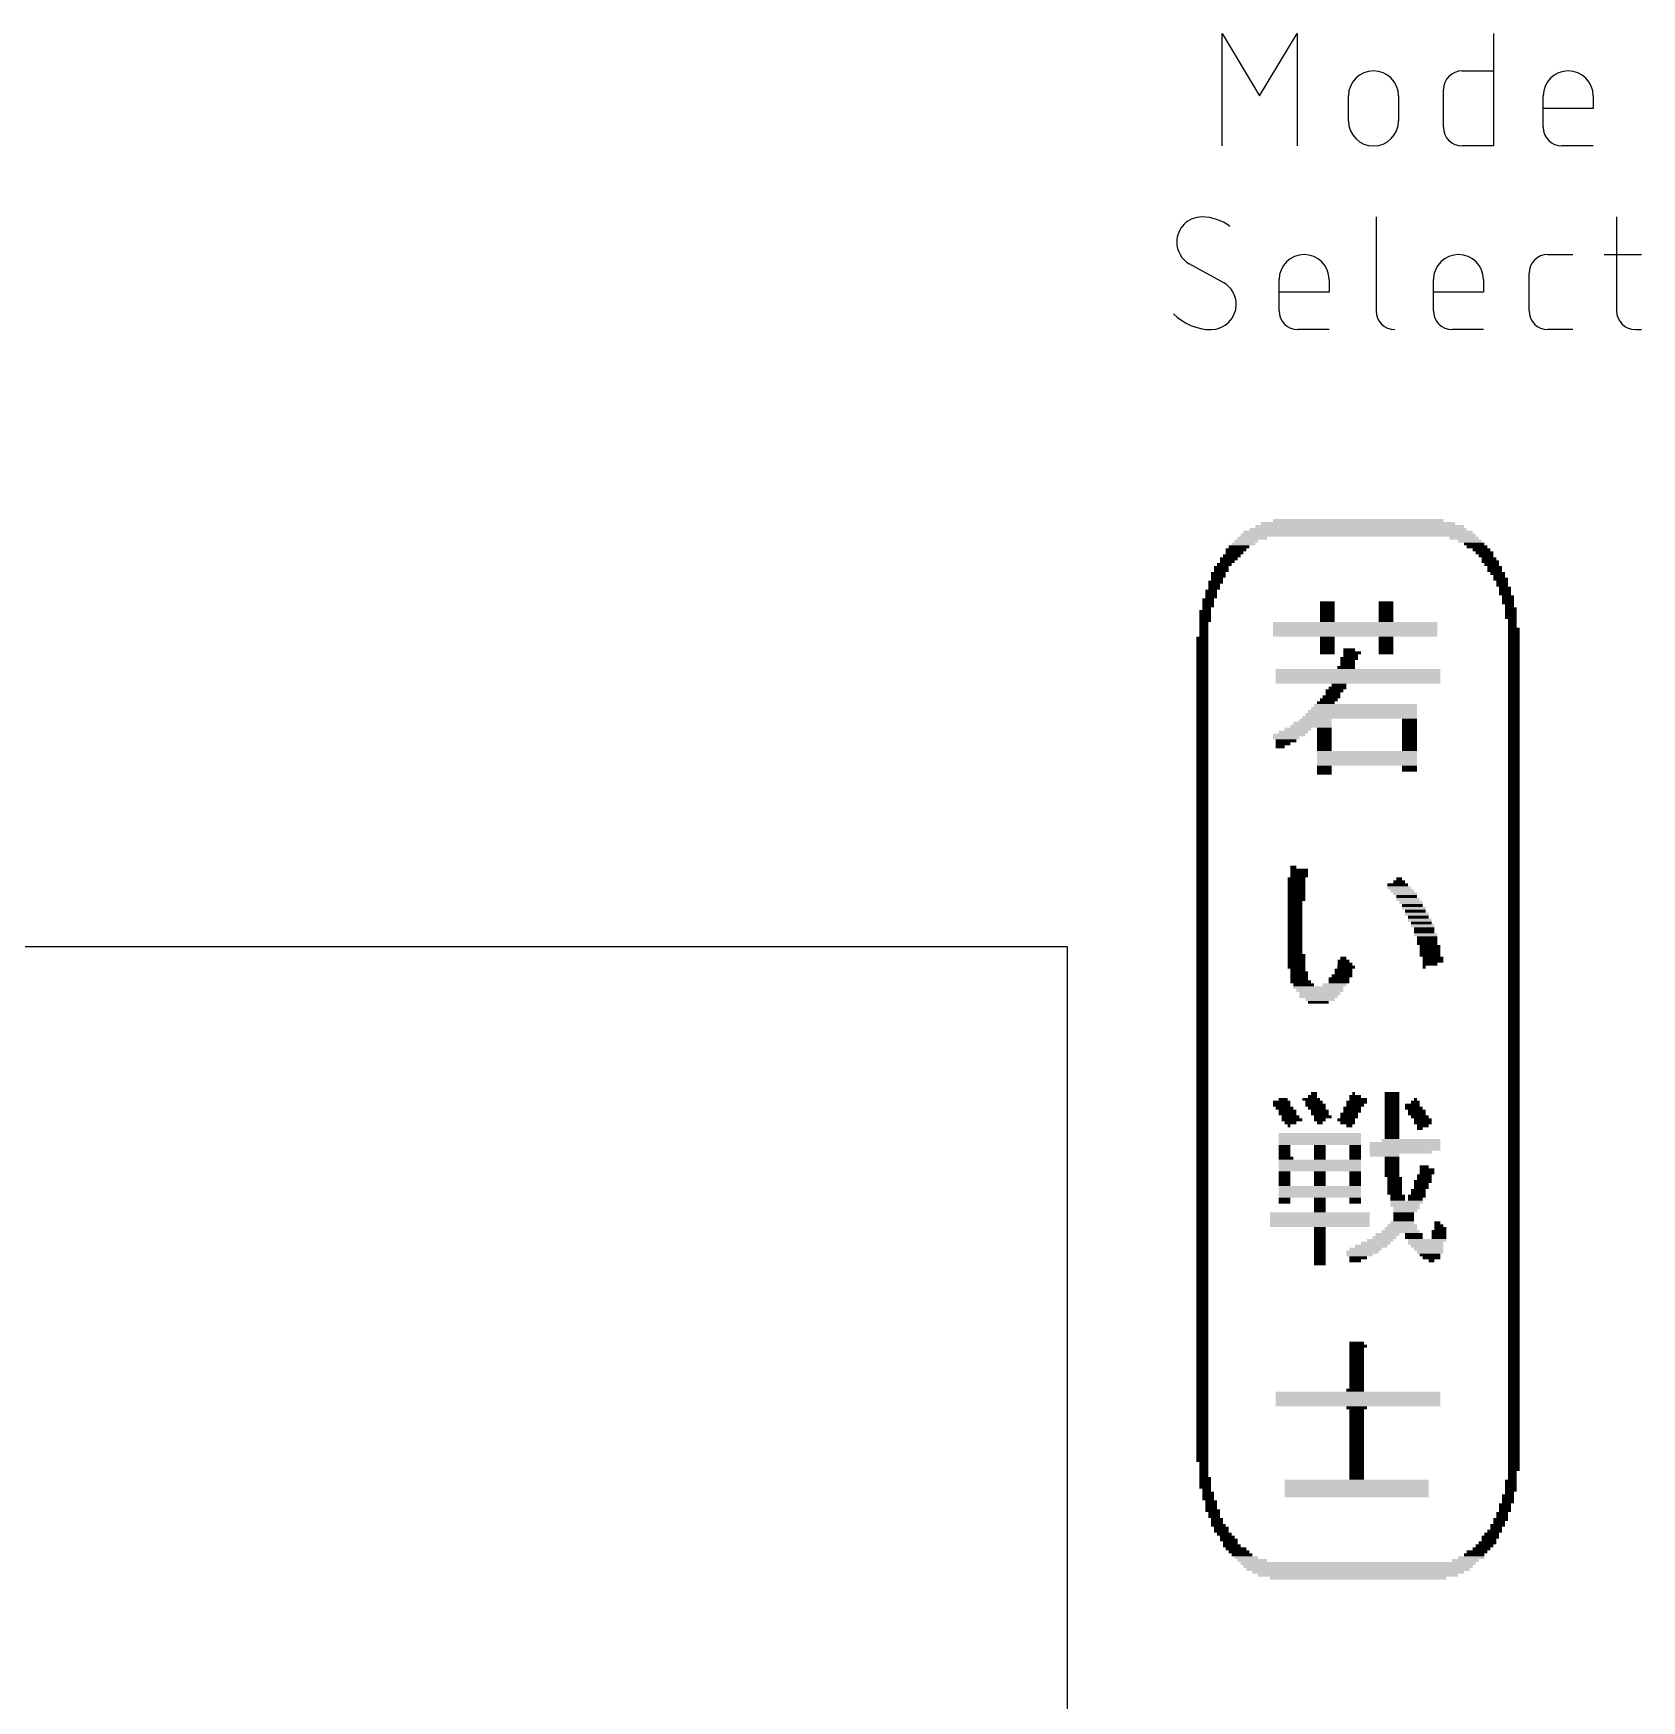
# Model space of a CAD drawing. Extents: x -7 to 99, y 0 to 88.
# Drawn here: x 56.87 to 73.55, y 26.47 to 43.76 of the extents above; entities that cross this region are included whole.
import ezdxf

# ---------------------------------------------------------------- set-up
doc = ezdxf.new("R2010")
doc.units = 0
doc.layers.add('21', color=253, linetype='CONTINUOUS')

# ---------------------------------------------------------------- blocks, each defined once
blk = doc.blocks.new('RECT')
blk.add_solid([(-0.5, -0.5), (0.5, -0.5), (-0.5, 0.5), (0.5, 0.5)])

msp = doc.modelspace()

# ---------------------------------------------------------------- linework, layer by layer
at = {"layer": '21'}
for p, q in [((69.1952, 42.5958), (69.1952, 43.7642)), ((69.1952, 43.7642), (69.5847, 43.1151)), ((69.5847, 43.1151), (69.9742, 43.7642)), ((69.9742, 43.7642), (69.9742, 42.5958)), ((72.0102, 43.7642), (72.0102, 42.5958)), ((71.6856, 43.3747), (72.0102, 43.3747)), ((70.5062, 42.8554), (70.5062, 43.1151)), ((71.0255, 43.1151), (71.0255, 42.8554)), ((71.4909, 42.7905), (71.4909, 43.18)), ((72.5255, 42.7905), (72.5255, 43.1151)), ((73.0448, 43.1151), (73.0448, 42.9853)), ((73.0448, 42.9853), (72.5255, 42.9853)), ((72.0102, 42.5958), (71.6856, 42.5958)), ((73.0448, 42.5958), (72.7202, 42.5958)), ((70.7924, 41.8592), (70.7924, 40.8855)), ((73.2871, 41.8592), (73.2871, 40.8855)), ((69.2126, 41.1776), (68.8556, 41.3724)), ((72.5737, 41.4697), (72.8334, 41.4697)), ((73.1573, 41.4697), (73.5467, 41.4697)), ((69.7869, 40.8855), (69.7869, 41.2101)), ((70.3062, 41.2101), (70.3062, 41.0803)), ((71.3871, 40.8855), (71.3871, 41.2101)), ((71.9064, 41.2101), (71.9064, 41.0803)), ((72.379, 40.8855), (72.379, 41.275)), ((70.3062, 41.0803), (69.7869, 41.0803)), ((71.9064, 41.0803), (71.3871, 41.0803)), ((70.3062, 40.6908), (69.9816, 40.6908)), ((71.9064, 40.6908), (71.5818, 40.6908)), ((72.8334, 40.6908), (72.5737, 40.6908)), ((73.4818, 40.6908), (73.5467, 40.6908)), ((49.79, 34.29), (67.59, 34.29)), ((67.59, 34.29), (67.59, 1.29))]:
    msp.add_line(p, q, dxfattribs=at)
for centre, radius, start, end in [((70.7658, 43.1151), 0.2596, 0, 180), ((71.6856, 43.18), 0.1947, 90, 180), ((72.7851, 43.1151), 0.2596, 0, 180), ((70.7658, 42.8554), 0.2596, 180, 0), ((71.6856, 42.7905), 0.1947, 180, 270), ((72.7202, 42.7905), 0.1947, 180, 270), ((68.9854, 41.5996), 0.2596, 89.9993, 180), ((68.9854, 41.3724), 0.4868, 53.1301, 89.9993), ((68.9894, 41.5996), 0.2637, 179.9998, 239.4902), ((70.0465, 41.2101), 0.2596, 0, 180), ((71.6467, 41.2101), 0.2596, 0, 180), ((72.5737, 41.275), 0.1947, 90, 180), ((69.0787, 40.9504), 0.2637, 0.0001, 59.4899), ((69.0827, 41.2393), 0.5485, 224.761, 269.9999), ((69.0827, 40.9504), 0.2596, 270, 0), ((69.9816, 40.8855), 0.1947, 180, 270), ((70.9872, 40.8855), 0.1947, 180, 270), ((71.5818, 40.8855), 0.1947, 180, 270), ((72.5737, 40.8855), 0.1947, 180, 270), ((73.4818, 40.8855), 0.1947, 180, 270)]:
    msp.add_arc(centre, radius, start, end, dxfattribs=at)

# ---------------------------------------------------------------- block references
at = {"layer": '21', "yscale": 0.0305}
for p, xscale in [((70.606, 38.5579), 2.4384), ((70.606, 38.5884), 2.3774), ((70.606, 38.6189), 2.2555), ((70.6212, 38.6493), 2.1641), ((70.606, 38.6798), 2.0117), ((70.606, 38.7103), 1.7678), ((69.341, 38.4055), 0.2134), ((69.3715, 38.436), 0.2134), ((69.4172, 38.4665), 0.2438), ((69.4477, 38.4969), 0.2438), ((69.5087, 38.5274), 0.3048), ((71.7032, 38.5274), 0.3048), ((71.7642, 38.4969), 0.2438), ((71.8099, 38.4665), 0.2134), ((71.8404, 38.436), 0.2134), ((71.8861, 38.4055), 0.1829), ((69.1886, 38.2226), 0.1524), ((69.2191, 38.2531), 0.1524), ((69.2648, 38.3141), 0.1829), ((69.2496, 38.2836), 0.1524), ((69.2953, 38.3445), 0.1829), ((69.3258, 38.375), 0.1829), ((71.9166, 38.375), 0.1829), ((71.9318, 38.3445), 0.1524), ((71.9623, 38.3141), 0.1524), ((71.9776, 38.2836), 0.1829), ((71.9928, 38.2531), 0.1524), ((72.0233, 38.2226), 0.1524), ((69.1124, 38.0397), 0.1219), ((69.1277, 38.0702), 0.1524), ((69.1429, 38.1007), 0.1219), ((69.1582, 38.1617), 0.1524), ((69.1582, 38.1312), 0.1524), ((69.1886, 38.1921), 0.1524), ((72.0233, 38.1921), 0.1524), ((72.0538, 38.1617), 0.1524), ((72.069, 38.1312), 0.1219), ((72.0842, 38.1007), 0.1524), ((72.0995, 38.0702), 0.1219), ((72.0995, 38.0397), 0.1219), ((69.0515, 37.8873), 0.1219), ((69.082, 37.9788), 0.1219), ((69.082, 37.9483), 0.1219), ((69.082, 37.9178), 0.1219), ((69.1124, 38.0093), 0.1219), ((72.13, 38.0093), 0.1219), ((72.13, 37.9788), 0.1219), ((72.13, 37.9483), 0.1219), ((72.1604, 37.9178), 0.1219), ((72.1604, 37.8873), 0.1219), ((69.021, 37.7654), 0.1219), ((69.021, 37.7349), 0.1219), ((69.021, 37.7045), 0.1219), ((69.0515, 37.8569), 0.1219), ((69.0515, 37.8264), 0.1219), ((69.0362, 37.7959), 0.0914), ((70.2859, 37.8569), 0.1524), ((70.2859, 37.8264), 0.1524), ((70.2859, 37.7959), 0.1524), ((70.2859, 37.7654), 0.1524), ((70.2859, 37.7349), 0.1524), ((70.2859, 37.7045), 0.1524), ((70.8955, 37.8569), 0.1524), ((70.8955, 37.8264), 0.1524), ((70.8955, 37.7959), 0.1524), ((70.8955, 37.7654), 0.1524), ((70.8955, 37.7349), 0.1524), ((70.8955, 37.7045), 0.1524), ((72.1604, 37.8569), 0.1219), ((72.1909, 37.7959), 0.1219), ((72.1909, 37.7654), 0.1219), ((72.1909, 37.7349), 0.1219), ((72.1909, 37.7045), 0.1219), ((72.1757, 37.8264), 0.0914), ((69.021, 37.674), 0.1219), ((69.0058, 37.6435), 0.0914), ((69.0058, 37.613), 0.0914), ((69.0058, 37.5825), 0.0914), ((69.0058, 37.5521), 0.0914), ((69.0058, 37.5216), 0.0914), ((70.5755, 37.6435), 1.7069), ((70.5755, 37.613), 1.7069), ((70.5755, 37.5825), 1.7069), ((70.5755, 37.5521), 1.7069), ((70.5755, 37.5216), 1.7069), ((70.2859, 37.674), 0.1524), ((70.8955, 37.674), 0.1524), ((72.2214, 37.5825), 0.1219), ((72.2214, 37.5521), 0.1219), ((72.2214, 37.5216), 0.1219), ((72.2062, 37.674), 0.0914), ((72.2062, 37.6435), 0.0914), ((72.2062, 37.613), 0.0914), ((68.9905, 37.4911), 0.1219), ((68.9905, 37.4606), 0.1219), ((68.9905, 37.4301), 0.1219), ((68.9905, 37.3997), 0.1219), ((68.9905, 37.3692), 0.1219), ((70.2859, 37.4911), 0.1524), ((70.2859, 37.4606), 0.1524), ((70.2859, 37.4301), 0.1524), ((70.2859, 37.3997), 0.1524), ((70.2859, 37.3692), 0.1524), ((70.5145, 37.3692), 0.1219), ((70.8955, 37.4911), 0.1524), ((70.8955, 37.4606), 0.1524), ((70.8955, 37.4301), 0.1524), ((70.8955, 37.3997), 0.1524), ((70.8955, 37.3692), 0.1524), ((72.2214, 37.4911), 0.1219), ((72.2214, 37.4606), 0.1219), ((72.2214, 37.4301), 0.1219), ((72.2214, 37.3997), 0.1219), ((72.2214, 37.3692), 0.1219), ((68.9905, 37.3387), 0.1219), ((68.9905, 37.3082), 0.1219), ((68.9905, 37.2777), 0.1219), ((68.9905, 37.2473), 0.1219), ((68.9905, 37.2168), 0.1219), ((68.9905, 37.1863), 0.1219), ((70.2859, 37.3387), 0.1524), ((70.484, 37.1863), 0.1829), ((70.5145, 37.2777), 0.1829), ((70.4993, 37.2473), 0.1524), ((70.4993, 37.2168), 0.1524), ((70.545, 37.3387), 0.1829), ((70.5298, 37.3082), 0.1524), ((70.8955, 37.3387), 0.1524), ((72.2214, 37.3387), 0.1219), ((72.2214, 37.3082), 0.1219), ((72.2214, 37.2777), 0.1219), ((72.2214, 37.2473), 0.1219), ((72.2214, 37.2168), 0.1219), ((72.2214, 37.1863), 0.1219), ((68.9905, 37.1558), 0.1219), ((68.9905, 37.1253), 0.1219), ((68.9905, 37.0949), 0.1219), ((68.9905, 37.0644), 0.1219), ((68.9905, 37.0339), 0.1219), ((68.9905, 37.0034), 0.1219), ((70.606, 37.1558), 1.7069), ((70.606, 37.1253), 1.7069), ((70.606, 37.0949), 1.7069), ((70.606, 37.0644), 1.7069), ((70.606, 37.0339), 1.7069), ((70.4078, 37.0034), 0.1524), ((72.2214, 37.1558), 0.1219), ((72.2214, 37.1253), 0.1219), ((72.2214, 37.0949), 0.1219), ((72.2214, 37.0644), 0.1219), ((72.2214, 37.0339), 0.1219), ((72.2214, 37.0034), 0.1219), ((68.9905, 36.9729), 0.1219), ((68.9905, 36.9425), 0.1219), ((68.9905, 36.912), 0.1219), ((68.9905, 36.8815), 0.1219), ((68.9905, 36.851), 0.1219), ((70.3012, 36.851), 0.1829), ((70.3316, 36.8815), 0.1829), ((70.3621, 36.9425), 0.1829), ((70.3469, 36.912), 0.1524), ((70.3926, 36.9729), 0.1829), ((72.2214, 36.9729), 0.1219), ((72.2214, 36.9425), 0.1219), ((72.2214, 36.912), 0.1219), ((72.2214, 36.8815), 0.1219), ((72.2214, 36.851), 0.1219), ((68.9905, 36.8205), 0.1219), ((68.9905, 36.7901), 0.1219), ((68.9905, 36.7596), 0.1219), ((68.9905, 36.7291), 0.1219), ((68.9905, 36.6986), 0.1219), ((68.9905, 36.6681), 0.1219), ((70.6212, 36.6681), 1.1887), ((70.6364, 36.6986), 1.1582), ((70.6517, 36.7291), 1.1278), ((70.6669, 36.7596), 1.0973), ((70.6822, 36.7901), 1.0668), ((70.2707, 36.8205), 0.1829), ((72.2214, 36.8205), 0.1219), ((72.2214, 36.7901), 0.1219), ((72.2214, 36.7596), 0.1219), ((72.2214, 36.7291), 0.1219), ((72.2214, 36.6986), 0.1219), ((72.2214, 36.6681), 0.1219), ((68.9905, 36.6377), 0.1219), ((68.9905, 36.6072), 0.1219), ((68.9905, 36.5767), 0.1219), ((68.9905, 36.5462), 0.1219), ((68.9905, 36.5157), 0.1219), ((68.9905, 36.4853), 0.1219), ((69.8897, 36.4853), 0.3353), ((69.9354, 36.5157), 0.3048), ((69.9811, 36.5462), 0.2743), ((70.1183, 36.5767), 0.4267), ((70.1335, 36.6072), 0.3962), ((70.164, 36.6377), 0.3353), ((70.2554, 36.5462), 0.1524), ((70.2554, 36.5157), 0.1524), ((70.2554, 36.4853), 0.1524), ((71.1394, 36.6377), 0.1524), ((71.1394, 36.6072), 0.1524), ((71.1394, 36.5767), 0.1524), ((71.1394, 36.5462), 0.1524), ((71.1394, 36.5157), 0.1524), ((71.1394, 36.4853), 0.1524), ((72.2214, 36.6377), 0.1219), ((72.2214, 36.6072), 0.1219), ((72.2214, 36.5767), 0.1219), ((72.2214, 36.5462), 0.1219), ((72.2214, 36.5157), 0.1219), ((72.2214, 36.4853), 0.1219), ((68.9905, 36.4548), 0.1219), ((68.9905, 36.4243), 0.1219), ((68.9905, 36.3938), 0.1219), ((68.9905, 36.3633), 0.1219), ((68.9905, 36.3329), 0.1219), ((69.8592, 36.4548), 0.2743), ((69.8592, 36.4243), 0.2134), ((69.8287, 36.3938), 0.1524), ((69.7982, 36.3633), 0.0914), ((70.2554, 36.4548), 0.1524), ((70.2554, 36.4243), 0.1524), ((70.2554, 36.3938), 0.1524), ((70.2554, 36.3633), 0.1524), ((70.2554, 36.3329), 0.1524), ((71.1394, 36.4548), 0.1524), ((71.1394, 36.4243), 0.1524), ((71.1394, 36.3938), 0.1524), ((71.1394, 36.3633), 0.1524), ((71.1394, 36.3329), 0.1524), ((72.2214, 36.4548), 0.1219), ((72.2214, 36.4243), 0.1219), ((72.2214, 36.3938), 0.1219), ((72.2214, 36.3633), 0.1219), ((72.2214, 36.3329), 0.1219), ((68.9905, 36.3024), 0.1219), ((68.9905, 36.2719), 0.1219), ((68.9905, 36.2414), 0.1219), ((68.9905, 36.2109), 0.1219), ((68.9905, 36.1805), 0.1219), ((68.9905, 36.15), 0.1219), ((70.6974, 36.3024), 1.0363), ((70.6974, 36.2719), 1.0363), ((70.6974, 36.2414), 1.0363), ((70.6974, 36.2109), 1.0363), ((70.6974, 36.1805), 1.0363), ((70.2554, 36.15), 0.1524), ((71.1394, 36.15), 0.1524), ((72.2214, 36.3024), 0.1219), ((72.2214, 36.2719), 0.1219), ((72.2214, 36.2414), 0.1219), ((72.2214, 36.2109), 0.1219), ((72.2214, 36.1805), 0.1219), ((72.2214, 36.15), 0.1219), ((68.9905, 36.1195), 0.1219), ((68.9905, 36.089), 0.1219), ((68.9905, 36.0585), 0.1219), ((68.9905, 36.0281), 0.1219), ((68.9905, 35.9976), 0.1219), ((68.9905, 35.9671), 0.1219), ((70.2554, 36.1195), 0.1524), ((70.2554, 36.089), 0.1524), ((71.1394, 36.1195), 0.1524), ((72.2214, 36.1195), 0.1219), ((72.2214, 36.089), 0.1219), ((72.2214, 36.0585), 0.1219), ((72.2214, 36.0281), 0.1219), ((72.2214, 35.9976), 0.1219), ((72.2214, 35.9671), 0.1219), ((68.9905, 35.9366), 0.1219), ((68.9905, 35.9061), 0.1219), ((68.9905, 35.8757), 0.1219), ((68.9905, 35.8452), 0.1219), ((68.9905, 35.8147), 0.1219), ((72.2214, 35.9366), 0.1219), ((72.2214, 35.9061), 0.1219), ((72.2214, 35.8757), 0.1219), ((72.2214, 35.8452), 0.1219), ((72.2214, 35.8147), 0.1219), ((68.9905, 35.7842), 0.1219), ((68.9905, 35.7537), 0.1219), ((68.9905, 35.7233), 0.1219), ((68.9905, 35.6928), 0.1219), ((68.9905, 35.6623), 0.1219), ((68.9905, 35.6318), 0.1219), ((72.2214, 35.7842), 0.1219), ((72.2214, 35.7537), 0.1219), ((72.2214, 35.7233), 0.1219), ((72.2214, 35.6928), 0.1219), ((72.2214, 35.6623), 0.1219), ((72.2214, 35.6318), 0.1219), ((68.9905, 35.6013), 0.1219), ((68.9905, 35.5709), 0.1219), ((68.9905, 35.5404), 0.1219), ((68.9905, 35.5099), 0.1219), ((68.9905, 35.4794), 0.1219), ((68.9905, 35.4489), 0.1219), ((72.2214, 35.6013), 0.1219), ((72.2214, 35.5709), 0.1219), ((72.2214, 35.5404), 0.1219), ((72.2214, 35.5099), 0.1219), ((72.2214, 35.4794), 0.1219), ((72.2214, 35.4489), 0.1219), ((68.9905, 35.4185), 0.1219), ((68.9905, 35.388), 0.1219), ((68.9905, 35.3575), 0.1219), ((68.9905, 35.327), 0.1219), ((68.9905, 35.2965), 0.1219), ((72.2214, 35.4185), 0.1219), ((72.2214, 35.388), 0.1219), ((72.2214, 35.3575), 0.1219), ((72.2214, 35.327), 0.1219), ((72.2214, 35.2965), 0.1219), ((68.9905, 35.2661), 0.1219), ((68.9905, 35.2356), 0.1219), ((68.9905, 35.2051), 0.1219), ((68.9905, 35.1746), 0.1219), ((68.9905, 35.1441), 0.1219), ((68.9905, 35.1137), 0.1219), ((69.9354, 35.1137), 0.061), ((72.2214, 35.2661), 0.1219), ((72.2214, 35.2356), 0.1219), ((72.2214, 35.2051), 0.1219), ((72.2214, 35.1746), 0.1219), ((72.2214, 35.1441), 0.1219), ((72.2214, 35.1137), 0.1219), ((68.9905, 35.0832), 0.1219), ((68.9905, 35.0527), 0.1219), ((68.9905, 35.0222), 0.1219), ((68.9905, 34.9917), 0.1219), ((68.9905, 34.9613), 0.1219), ((68.9905, 34.9308), 0.1219), ((69.9659, 34.9917), 0.1829), ((69.9659, 34.9613), 0.1829), ((69.9659, 34.9308), 0.1829), ((69.9964, 35.0832), 0.1829), ((69.9964, 35.0527), 0.1829), ((69.9964, 35.0222), 0.1829), ((71.0174, 34.9308), 0.2134), ((71.0327, 34.9613), 0.1219), ((71.0327, 34.9917), 0.061), ((72.2214, 35.0832), 0.1219), ((72.2214, 35.0527), 0.1219), ((72.2214, 35.0222), 0.1219), ((72.2214, 34.9917), 0.1219), ((72.2214, 34.9613), 0.1219), ((72.2214, 34.9308), 0.1219), ((68.9905, 34.9003), 0.1219), ((68.9905, 34.8698), 0.1219), ((68.9905, 34.8393), 0.1219), ((68.9905, 34.8089), 0.1219), ((68.9905, 34.7784), 0.1219), ((69.9659, 34.9003), 0.1829), ((69.9659, 34.8698), 0.1829), ((69.9659, 34.8393), 0.1829), ((69.9659, 34.8089), 0.1829), ((69.9659, 34.7784), 0.1829), ((71.0327, 34.9003), 0.2438), ((71.0632, 34.8698), 0.2438), ((71.0936, 34.8393), 0.2438), ((71.1089, 34.8089), 0.2134), ((71.1241, 34.7784), 0.2438), ((72.2214, 34.9003), 0.1219), ((72.2214, 34.8698), 0.1219), ((72.2214, 34.8393), 0.1219), ((72.2214, 34.8089), 0.1219), ((72.2214, 34.7784), 0.1219), ((68.9905, 34.7479), 0.1219), ((68.9905, 34.7174), 0.1219), ((68.9905, 34.6869), 0.1219), ((68.9905, 34.6565), 0.1219), ((68.9905, 34.626), 0.1219), ((68.9905, 34.5955), 0.1219), ((69.9506, 34.7479), 0.1524), ((69.9506, 34.7174), 0.1524), ((69.9506, 34.6869), 0.1524), ((69.9506, 34.6565), 0.1524), ((69.9506, 34.626), 0.1524), ((69.9506, 34.5955), 0.1524), ((71.1546, 34.7479), 0.2438), ((71.1698, 34.7174), 0.2134), ((71.1851, 34.6869), 0.2438), ((71.2003, 34.6565), 0.2134), ((71.2156, 34.626), 0.2438), ((71.2308, 34.5955), 0.2134), ((72.2214, 34.7479), 0.1219), ((72.2214, 34.7174), 0.1219), ((72.2214, 34.6869), 0.1219), ((72.2214, 34.6565), 0.1219), ((72.2214, 34.626), 0.1219), ((72.2214, 34.5955), 0.1219), ((68.9905, 34.565), 0.1219), ((68.9905, 34.5345), 0.1219), ((68.9905, 34.5041), 0.1219), ((68.9905, 34.4736), 0.1219), ((68.9905, 34.4431), 0.1219), ((68.9905, 34.4126), 0.1219), ((69.9506, 34.565), 0.1524), ((69.9506, 34.5345), 0.1524), ((69.9506, 34.5041), 0.1524), ((69.9506, 34.4736), 0.1524), ((69.9506, 34.4431), 0.1524), ((69.9506, 34.4126), 0.1524), ((71.246, 34.565), 0.2438), ((71.2613, 34.5345), 0.2134), ((71.2765, 34.5041), 0.2438), ((71.2918, 34.4736), 0.2134), ((71.2918, 34.4431), 0.2134), ((71.307, 34.4126), 0.2438), ((72.2214, 34.565), 0.1219), ((72.2214, 34.5345), 0.1219), ((72.2214, 34.5041), 0.1219), ((72.2214, 34.4736), 0.1219), ((72.2214, 34.4431), 0.1219), ((72.2214, 34.4126), 0.1219), ((68.9905, 34.3821), 0.1219), ((68.9905, 34.3517), 0.1219), ((68.9905, 34.3212), 0.1219), ((68.9905, 34.2907), 0.1219), ((68.9905, 34.2602), 0.1219), ((69.9506, 34.3821), 0.1524), ((69.9506, 34.3517), 0.1524), ((69.9506, 34.3212), 0.1524), ((69.9506, 34.2907), 0.1524), ((69.9506, 34.2602), 0.1524), ((71.3222, 34.3821), 0.2134), ((71.3222, 34.3517), 0.2134), ((71.3222, 34.3212), 0.2134), ((71.3527, 34.2907), 0.2134), ((71.3527, 34.2602), 0.2134), ((72.2214, 34.3821), 0.1219), ((72.2214, 34.3517), 0.1219), ((72.2214, 34.3212), 0.1219), ((72.2214, 34.2907), 0.1219), ((72.2214, 34.2602), 0.1219), ((68.9905, 34.2297), 0.1219), ((68.9905, 34.1993), 0.1219), ((68.9905, 34.1688), 0.1219), ((68.9905, 34.1383), 0.1219), ((68.9905, 34.1078), 0.1219), ((68.9905, 34.0773), 0.1219), ((69.9506, 34.2297), 0.1524), ((69.9659, 34.1993), 0.1829), ((69.9659, 34.1688), 0.1829), ((69.9659, 34.1383), 0.1829), ((69.9659, 34.1078), 0.1829), ((69.9659, 34.0773), 0.1829), ((70.484, 34.0773), 0.1829), ((70.4536, 34.1383), 0.1219), ((70.4688, 34.1078), 0.1524), ((70.4536, 34.1688), 0.061), ((71.3527, 34.2297), 0.2134), ((71.3527, 34.1993), 0.2134), ((71.3832, 34.1688), 0.2134), ((71.3832, 34.1383), 0.2134), ((71.3527, 34.1078), 0.1524), ((71.2918, 34.0773), 0.0305), ((72.2214, 34.2297), 0.1219), ((72.2214, 34.1993), 0.1219), ((72.2214, 34.1688), 0.1219), ((72.2214, 34.1383), 0.1219), ((72.2214, 34.1078), 0.1219), ((72.2214, 34.0773), 0.1219), ((68.9905, 34.0469), 0.1219), ((68.9905, 34.0164), 0.1219), ((68.9905, 33.9859), 0.1219), ((68.9905, 33.9554), 0.1219), ((68.9905, 33.9249), 0.1219), ((68.9905, 33.8945), 0.1219), ((69.9811, 34.0469), 0.1524), ((69.9964, 34.0164), 0.1829), ((69.9964, 33.9859), 0.1829), ((69.9964, 33.9554), 0.1829), ((70.0116, 33.9249), 0.2134), ((70.0421, 33.8945), 0.2134), ((70.3621, 33.8945), 0.2438), ((70.4078, 33.9554), 0.2134), ((70.4078, 33.9249), 0.2134), ((70.4383, 33.9859), 0.2134), ((70.4536, 34.0469), 0.1829), ((70.4536, 34.0164), 0.1829), ((72.2214, 34.0469), 0.1219), ((72.2214, 34.0164), 0.1219), ((72.2214, 33.9859), 0.1219), ((72.2214, 33.9554), 0.1219), ((72.2214, 33.9249), 0.1219), ((72.2214, 33.8945), 0.1219), ((68.9905, 33.864), 0.1219), ((68.9905, 33.8335), 0.1219), ((68.9905, 33.803), 0.1219), ((68.9905, 33.7725), 0.1219), ((68.9905, 33.7421), 0.1219), ((70.1945, 33.864), 0.5182), ((70.2097, 33.8335), 0.4877), ((70.2097, 33.803), 0.4267), ((70.1945, 33.7725), 0.3962), ((70.2097, 33.7421), 0.3048), ((72.2214, 33.864), 0.1219), ((72.2214, 33.8335), 0.1219), ((72.2214, 33.803), 0.1219), ((72.2214, 33.7725), 0.1219), ((72.2214, 33.7421), 0.1219), ((68.9905, 33.7116), 0.1219), ((68.9905, 33.6811), 0.1219), ((68.9905, 33.6506), 0.1219), ((68.9905, 33.6201), 0.1219), ((68.9905, 33.5897), 0.1219), ((68.9905, 33.5592), 0.1219), ((70.1945, 33.7116), 0.2134), ((72.2214, 33.7116), 0.1219), ((72.2214, 33.6811), 0.1219), ((72.2214, 33.6506), 0.1219), ((72.2214, 33.6201), 0.1219), ((72.2214, 33.5897), 0.1219), ((72.2214, 33.5592), 0.1219), ((68.9905, 33.5287), 0.1219), ((68.9905, 33.4982), 0.1219), ((68.9905, 33.4677), 0.1219), ((68.9905, 33.4373), 0.1219), ((68.9905, 33.4068), 0.1219), ((68.9905, 33.3763), 0.1219), ((72.2214, 33.5287), 0.1219), ((72.2214, 33.4982), 0.1219), ((72.2214, 33.4677), 0.1219), ((72.2214, 33.4373), 0.1219), ((72.2214, 33.4068), 0.1219), ((72.2214, 33.3763), 0.1219), ((68.9905, 33.3458), 0.1219), ((68.9905, 33.3153), 0.1219), ((68.9905, 33.2849), 0.1219), ((68.9905, 33.2544), 0.1219), ((68.9905, 33.2239), 0.1219), ((72.2214, 33.3458), 0.1219), ((72.2214, 33.3153), 0.1219), ((72.2214, 33.2849), 0.1219), ((72.2214, 33.2544), 0.1219), ((72.2214, 33.2239), 0.1219), ((68.9905, 33.1934), 0.1219), ((68.9905, 33.1629), 0.1219), ((68.9905, 33.1325), 0.1219), ((68.9905, 33.102), 0.1219), ((68.9905, 33.0715), 0.1219), ((68.9905, 33.041), 0.1219), ((72.2214, 33.1934), 0.1219), ((72.2214, 33.1629), 0.1219), ((72.2214, 33.1325), 0.1219), ((72.2214, 33.102), 0.1219), ((72.2214, 33.0715), 0.1219), ((72.2214, 33.041), 0.1219), ((68.9905, 33.0105), 0.1219), ((68.9905, 32.9801), 0.1219), ((68.9905, 32.9496), 0.1219), ((68.9905, 32.9191), 0.1219), ((68.9905, 32.8886), 0.1219), ((68.9905, 32.8581), 0.1219), ((72.2214, 33.0105), 0.1219), ((72.2214, 32.9801), 0.1219), ((72.2214, 32.9496), 0.1219), ((72.2214, 32.9191), 0.1219), ((72.2214, 32.8886), 0.1219), ((72.2214, 32.8581), 0.1219), ((68.9905, 32.8277), 0.1219), ((68.9905, 32.7972), 0.1219), ((68.9905, 32.7667), 0.1219), ((68.9905, 32.7362), 0.1219), ((68.9905, 32.7057), 0.1219), ((69.8287, 32.7057), 0.0914), ((70.1183, 32.7057), 0.1829), ((70.1335, 32.7362), 0.0914), ((70.1488, 32.7667), 0.061), ((70.5755, 32.7362), 0.1219), ((70.606, 32.7057), 0.1829), ((70.5602, 32.7667), 0.0305), ((70.9565, 32.7667), 0.1524), ((70.9565, 32.7362), 0.1524), ((70.9565, 32.7057), 0.1524), ((71.2003, 32.7057), 0.0305), ((72.2214, 32.8277), 0.1219), ((72.2214, 32.7972), 0.1219), ((72.2214, 32.7667), 0.1219), ((72.2214, 32.7362), 0.1219), ((72.2214, 32.7057), 0.1219), ((68.9905, 32.6753), 0.1219), ((68.9905, 32.6448), 0.1219), ((68.9905, 32.6143), 0.1219), ((68.9905, 32.5838), 0.1219), ((68.9905, 32.5533), 0.1219), ((68.9905, 32.5229), 0.1219), ((69.8135, 32.6753), 0.1829), ((69.8135, 32.6448), 0.1829), ((69.844, 32.6143), 0.1829), ((69.8744, 32.5838), 0.1829), ((69.8744, 32.5533), 0.1829), ((69.9049, 32.5229), 0.1829), ((70.1488, 32.6753), 0.1829), ((70.164, 32.6448), 0.2134), ((70.1792, 32.6143), 0.1829), ((70.2097, 32.5838), 0.1829), ((70.2097, 32.5533), 0.1829), ((70.2402, 32.5229), 0.1829), ((70.5145, 32.5533), 0.1829), ((70.5145, 32.5229), 0.1829), ((70.545, 32.6143), 0.1829), ((70.545, 32.5838), 0.1829), ((70.5907, 32.6753), 0.2134), ((70.5755, 32.6448), 0.1829), ((70.9565, 32.6753), 0.1524), ((70.9565, 32.6448), 0.1524), ((70.9565, 32.6143), 0.1524), ((70.9565, 32.5838), 0.1524), ((70.9565, 32.5533), 0.1524), ((70.9565, 32.5229), 0.1524), ((71.1698, 32.6448), 0.1524), ((71.1851, 32.6143), 0.1829), ((71.2156, 32.5838), 0.1829), ((71.2156, 32.5533), 0.1829), ((71.2003, 32.6753), 0.0914), ((71.246, 32.5229), 0.1829), ((72.2214, 32.6753), 0.1219), ((72.2214, 32.6448), 0.1219), ((72.2214, 32.6143), 0.1219), ((72.2214, 32.5838), 0.1219), ((72.2214, 32.5533), 0.1219), ((72.2214, 32.5229), 0.1219), ((68.9905, 32.4924), 0.1219), ((68.9905, 32.4619), 0.1219), ((68.9905, 32.4314), 0.1219), ((68.9905, 32.4009), 0.1219), ((68.9905, 32.3705), 0.1219), ((68.9905, 32.34), 0.1219), ((70.2097, 32.34), 0.8534), ((69.9202, 32.4924), 0.2134), ((69.9049, 32.4619), 0.1219), ((69.8897, 32.4314), 0.0305), ((70.2097, 32.4924), 0.1219), ((70.2097, 32.4619), 0.061), ((70.484, 32.4924), 0.1829), ((70.4993, 32.4619), 0.1524), ((70.5145, 32.4314), 0.061), ((70.9565, 32.4924), 0.1524), ((70.9565, 32.4619), 0.1524), ((70.9565, 32.4314), 0.1524), ((70.9565, 32.4009), 0.1524), ((70.9565, 32.3705), 0.1524), ((70.9565, 32.34), 0.1524), ((71.2765, 32.4924), 0.1829), ((71.2765, 32.4619), 0.1829), ((71.2765, 32.4314), 0.1219), ((71.246, 32.4009), 0.061), ((72.2214, 32.4924), 0.1219), ((72.2214, 32.4619), 0.1219), ((72.2214, 32.4314), 0.1219), ((72.2214, 32.4009), 0.1219), ((72.2214, 32.3705), 0.1219), ((72.2214, 32.34), 0.1219), ((68.9905, 32.3095), 0.1219), ((68.9905, 32.279), 0.1219), ((68.9905, 32.2485), 0.1219), ((68.9905, 32.2181), 0.1219), ((68.9905, 32.1876), 0.1219), ((68.9905, 32.1571), 0.1219), ((70.2097, 32.3095), 0.8534), ((70.2097, 32.279), 0.8534), ((70.2097, 32.2485), 0.8534), ((69.844, 32.2181), 0.1219), ((69.844, 32.1876), 0.1219), ((69.844, 32.1571), 0.1219), ((70.2097, 32.2181), 0.1219), ((70.2097, 32.1876), 0.1219), ((70.2097, 32.1571), 0.1219), ((70.5755, 32.2181), 0.1219), ((70.5755, 32.1876), 0.1219), ((70.5755, 32.1571), 0.1219), ((71.0936, 32.2485), 0.7315), ((71.0936, 32.2181), 0.7315), ((71.0936, 32.1876), 0.7315), ((71.0479, 32.1571), 0.6401), ((71.1546, 32.279), 0.6096), ((70.9565, 32.3095), 0.1524), ((72.2214, 32.3095), 0.1219), ((72.2214, 32.279), 0.1219), ((72.2214, 32.2485), 0.1219), ((72.2214, 32.2181), 0.1219), ((72.2214, 32.1876), 0.1219), ((72.2214, 32.1571), 0.1219), ((68.9905, 32.1266), 0.1219), ((68.9905, 32.0961), 0.1219), ((68.9905, 32.0657), 0.1219), ((68.9905, 32.0352), 0.1219), ((68.9905, 32.0047), 0.1219), ((69.844, 32.1266), 0.1219), ((69.8592, 32.0961), 0.1524), ((70.2097, 32.0657), 0.8534), ((70.2097, 32.0352), 0.8534), ((70.2097, 32.0047), 0.8534), ((70.2097, 32.1266), 0.1219), ((70.2097, 32.0961), 0.1219), ((70.5755, 32.1266), 0.1219), ((70.5755, 32.0961), 0.1219), ((70.8803, 32.1266), 0.3048), ((70.9565, 32.0961), 0.1524), ((70.9565, 32.0657), 0.1524), ((70.9565, 32.0352), 0.1524), ((70.9565, 32.0047), 0.1524), ((71.2918, 32.0047), 0.0914), ((72.2214, 32.1266), 0.1219), ((72.2214, 32.0961), 0.1219), ((72.2214, 32.0657), 0.1219), ((72.2214, 32.0352), 0.1219), ((72.2214, 32.0047), 0.1219), ((68.9905, 31.9742), 0.1219), ((68.9905, 31.9437), 0.1219), ((68.9905, 31.9133), 0.1219), ((68.9905, 31.8828), 0.1219), ((68.9905, 31.8523), 0.1219), ((68.9905, 31.8218), 0.1219), ((70.2097, 31.9742), 0.8534), ((69.844, 31.9437), 0.1219), ((69.844, 31.9133), 0.1219), ((69.844, 31.8828), 0.1219), ((69.844, 31.8523), 0.1219), ((69.844, 31.8218), 0.1219), ((70.2097, 31.9437), 0.1219), ((70.2097, 31.9133), 0.1219), ((70.2097, 31.8828), 0.1219), ((70.2097, 31.8523), 0.1219), ((70.2097, 31.8218), 0.1219), ((70.5755, 31.9437), 0.1219), ((70.5755, 31.9133), 0.1219), ((70.5755, 31.8828), 0.1219), ((70.5755, 31.8523), 0.1219), ((70.5755, 31.8218), 0.1219), ((70.9565, 31.9742), 0.1524), ((70.9565, 31.9437), 0.1524), ((70.9565, 31.9133), 0.1524), ((70.987, 31.8828), 0.1524), ((70.987, 31.8523), 0.1524), ((70.987, 31.8218), 0.1524), ((71.2765, 31.8523), 0.1829), ((71.2613, 31.8218), 0.1524), ((71.2918, 31.9133), 0.1524), ((71.2918, 31.8828), 0.1524), ((71.3222, 31.9742), 0.1524), ((71.3222, 31.9437), 0.1524), ((72.2214, 31.9742), 0.1219), ((72.2214, 31.9437), 0.1219), ((72.2214, 31.9133), 0.1219), ((72.2214, 31.8828), 0.1219), ((72.2214, 31.8523), 0.1219), ((72.2214, 31.8218), 0.1219), ((68.9905, 31.7913), 0.1219), ((68.9905, 31.7609), 0.1219), ((68.9905, 31.7304), 0.1219), ((68.9905, 31.6999), 0.1219), ((68.9905, 31.6694), 0.1219), ((68.9905, 31.6389), 0.1219), ((70.2097, 31.7913), 0.8534), ((70.2097, 31.7609), 0.8534), ((70.2097, 31.7304), 0.8534), ((70.2097, 31.6999), 0.8534), ((69.844, 31.6694), 0.1219), ((69.844, 31.6389), 0.1219), ((70.2097, 31.6694), 0.1219), ((70.2097, 31.6389), 0.1219), ((70.5755, 31.6694), 0.1219), ((70.5755, 31.6389), 0.1219), ((70.987, 31.7913), 0.1524), ((70.987, 31.7609), 0.1524), ((70.987, 31.7304), 0.1524), ((71.0174, 31.6999), 0.1524), ((71.0174, 31.6694), 0.1524), ((71.1089, 31.6389), 0.3353), ((71.2003, 31.6694), 0.1524), ((71.2156, 31.6999), 0.1829), ((71.2308, 31.7609), 0.1524), ((71.2308, 31.7304), 0.1524), ((71.2613, 31.7913), 0.1524), ((72.2214, 31.7913), 0.1219), ((72.2214, 31.7609), 0.1219), ((72.2214, 31.7304), 0.1219), ((72.2214, 31.6999), 0.1219), ((72.2214, 31.6694), 0.1219), ((72.2214, 31.6389), 0.1219), ((68.9905, 31.6085), 0.1219), ((68.9905, 31.578), 0.1219), ((68.9905, 31.5475), 0.1219), ((68.9905, 31.517), 0.1219), ((68.9905, 31.4865), 0.1219), ((70.2097, 31.517), 1.0363), ((70.2097, 31.4865), 1.0363), ((70.2097, 31.6085), 0.1219), ((70.2097, 31.578), 0.1219), ((70.2097, 31.5475), 0.1219), ((71.0936, 31.6085), 0.3048), ((71.0936, 31.5475), 0.2438), ((71.0784, 31.517), 0.2134), ((71.0784, 31.4865), 0.2134), ((71.1089, 31.578), 0.2743), ((72.2214, 31.6085), 0.1219), ((72.2214, 31.578), 0.1219), ((72.2214, 31.5475), 0.1219), ((72.2214, 31.517), 0.1219), ((72.2214, 31.4865), 0.1219), ((68.9905, 31.4561), 0.1219), ((68.9905, 31.4256), 0.1219), ((68.9905, 31.3951), 0.1219), ((68.9905, 31.3646), 0.1219), ((68.9905, 31.3341), 0.1219), ((68.9905, 31.3037), 0.1219), ((70.2097, 31.4561), 1.0363), ((70.2097, 31.4256), 1.0363), ((70.2097, 31.3951), 1.0363), ((70.2097, 31.3646), 0.1219), ((70.2097, 31.3341), 0.1219), ((70.2097, 31.3037), 0.1219), ((70.9108, 31.3037), 0.2438), ((71.0479, 31.3341), 0.3962), ((71.0479, 31.3646), 0.3353), ((71.0632, 31.3951), 0.3048), ((71.0632, 31.4256), 0.2438), ((71.0784, 31.4561), 0.2134), ((71.1851, 31.3037), 0.1829), ((71.4442, 31.3341), 0.1524), ((71.4442, 31.3037), 0.1524), ((71.4289, 31.4256), 0.061), ((71.4594, 31.3646), 0.1219), ((71.4442, 31.3951), 0.0914), ((72.2214, 31.4561), 0.1219), ((72.2214, 31.4256), 0.1219), ((72.2214, 31.3951), 0.1219), ((72.2214, 31.3646), 0.1219), ((72.2214, 31.3341), 0.1219), ((72.2214, 31.3037), 0.1219), ((68.9905, 31.2732), 0.1219), ((68.9905, 31.2427), 0.1219), ((68.9905, 31.2122), 0.1219), ((68.9905, 31.1817), 0.1219), ((68.9905, 31.1513), 0.1219), ((68.9905, 31.1208), 0.1219), ((70.2097, 31.2732), 0.1219), ((70.2097, 31.2427), 0.1219), ((70.2097, 31.2122), 0.1219), ((70.2097, 31.1817), 0.1219), ((70.2097, 31.1513), 0.1219), ((70.2097, 31.1208), 0.1219), ((70.6517, 31.1208), 0.3353), ((70.6822, 31.1513), 0.3353), ((70.7431, 31.1817), 0.3353), ((70.7888, 31.2122), 0.3048), ((70.8346, 31.2427), 0.2743), ((70.8803, 31.2732), 0.2438), ((71.1851, 31.2732), 0.1829), ((71.3222, 31.2427), 0.3962), ((71.307, 31.2122), 0.3658), ((71.3222, 31.1817), 0.3353), ((71.3375, 31.1513), 0.3048), ((71.3527, 31.1208), 0.2743), ((71.4442, 31.2732), 0.1524), ((72.2214, 31.2732), 0.1219), ((72.2214, 31.2427), 0.1219), ((72.2214, 31.2122), 0.1219), ((72.2214, 31.1817), 0.1219), ((72.2214, 31.1513), 0.1219), ((72.2214, 31.1208), 0.1219), ((68.9905, 31.0903), 0.1219), ((68.9905, 31.0598), 0.1219), ((68.9905, 31.0293), 0.1219), ((68.9905, 30.9989), 0.1219), ((68.9905, 30.9684), 0.1219), ((70.2097, 31.0903), 0.1219), ((70.2097, 31.0598), 0.1219), ((70.2097, 31.0293), 0.1219), ((70.2097, 30.9989), 0.1219), ((70.6212, 31.0903), 0.2743), ((70.606, 31.0598), 0.1829), ((70.5755, 31.0293), 0.1219), ((71.3527, 31.0903), 0.2134), ((71.368, 31.0598), 0.1829), ((71.368, 31.0293), 0.061), ((72.2214, 31.0903), 0.1219), ((72.2214, 31.0598), 0.1219), ((72.2214, 31.0293), 0.1219), ((72.2214, 30.9989), 0.1219), ((72.2214, 30.9684), 0.1219), ((68.9905, 30.9379), 0.1219), ((68.9905, 30.9074), 0.1219), ((68.9905, 30.8769), 0.1219), ((68.9905, 30.8465), 0.1219), ((68.9905, 30.816), 0.1219), ((68.9905, 30.7855), 0.1219), ((72.2214, 30.9379), 0.1219), ((72.2214, 30.9074), 0.1219), ((72.2214, 30.8769), 0.1219), ((72.2214, 30.8465), 0.1219), ((72.2214, 30.816), 0.1219), ((72.2214, 30.7855), 0.1219), ((68.9905, 30.755), 0.1219), ((68.9905, 30.7245), 0.1219), ((68.9905, 30.6941), 0.1219), ((68.9905, 30.6636), 0.1219), ((68.9905, 30.6331), 0.1219), ((68.9905, 30.6026), 0.1219), ((72.2214, 30.755), 0.1219), ((72.2214, 30.7245), 0.1219), ((72.2214, 30.6941), 0.1219), ((72.2214, 30.6636), 0.1219), ((72.2214, 30.6331), 0.1219), ((72.2214, 30.6026), 0.1219), ((68.9905, 30.5721), 0.1219), ((68.9905, 30.5417), 0.1219), ((68.9905, 30.5112), 0.1219), ((68.9905, 30.4807), 0.1219), ((68.9905, 30.4502), 0.1219), ((72.2214, 30.5721), 0.1219), ((72.2214, 30.5417), 0.1219), ((72.2214, 30.5112), 0.1219), ((72.2214, 30.4807), 0.1219), ((72.2214, 30.4502), 0.1219), ((68.9905, 30.4197), 0.1219), ((68.9905, 30.3893), 0.1219), ((68.9905, 30.3588), 0.1219), ((68.9905, 30.3283), 0.1219), ((68.9905, 30.2978), 0.1219), ((68.9905, 30.2673), 0.1219), ((72.2214, 30.4197), 0.1219), ((72.2214, 30.3893), 0.1219), ((72.2214, 30.3588), 0.1219), ((72.2214, 30.3283), 0.1219), ((72.2214, 30.2978), 0.1219), ((72.2214, 30.2673), 0.1219), ((68.9905, 30.2369), 0.1219), ((68.9905, 30.2064), 0.1219), ((68.9905, 30.1759), 0.1219), ((68.9905, 30.1454), 0.1219), ((68.9905, 30.1149), 0.1219), ((68.9905, 30.0845), 0.1219), ((70.5907, 30.1759), 0.1524), ((70.606, 30.1454), 0.1829), ((70.5907, 30.1149), 0.1524), ((70.5907, 30.0845), 0.1524), ((72.2214, 30.2369), 0.1219), ((72.2214, 30.2064), 0.1219), ((72.2214, 30.1759), 0.1219), ((72.2214, 30.1454), 0.1219), ((72.2214, 30.1149), 0.1219), ((72.2214, 30.0845), 0.1219), ((68.9905, 30.054), 0.1219), ((68.9905, 30.0235), 0.1219), ((68.9905, 29.993), 0.1219), ((68.9905, 29.9625), 0.1219), ((68.9905, 29.9321), 0.1219), ((70.5907, 30.054), 0.1524), ((70.5907, 30.0235), 0.1524), ((70.5907, 29.993), 0.1524), ((70.5907, 29.9625), 0.1524), ((70.5907, 29.9321), 0.1524), ((72.2214, 30.054), 0.1219), ((72.2214, 30.0235), 0.1219), ((72.2214, 29.993), 0.1219), ((72.2214, 29.9625), 0.1219), ((72.2214, 29.9321), 0.1219), ((68.9905, 29.9016), 0.1219), ((68.9905, 29.8711), 0.1219), ((68.9905, 29.8406), 0.1219), ((68.9905, 29.8101), 0.1219), ((68.9905, 29.7797), 0.1219), ((68.9905, 29.7492), 0.1219), ((70.5907, 29.9016), 0.1524), ((70.5907, 29.8711), 0.1524), ((70.5907, 29.8406), 0.1524), ((70.5907, 29.8101), 0.1524), ((70.5907, 29.7797), 0.1524), ((70.5907, 29.7492), 0.1524), ((72.2214, 29.9016), 0.1219), ((72.2214, 29.8711), 0.1219), ((72.2214, 29.8406), 0.1219), ((72.2214, 29.8101), 0.1219), ((72.2214, 29.7797), 0.1219), ((72.2214, 29.7492), 0.1219), ((68.9905, 29.7187), 0.1219), ((68.9905, 29.6882), 0.1219), ((68.9905, 29.6577), 0.1219), ((68.9905, 29.6273), 0.1219), ((68.9905, 29.5968), 0.1219), ((68.9905, 29.5663), 0.1219), ((70.606, 29.6577), 1.7069), ((70.606, 29.6273), 1.7069), ((70.606, 29.5968), 1.7069), ((70.606, 29.5663), 1.7069), ((70.5755, 29.6882), 0.1829), ((70.5907, 29.7187), 0.1524), ((72.2214, 29.7187), 0.1219), ((72.2214, 29.6882), 0.1219), ((72.2214, 29.6577), 0.1219), ((72.2214, 29.6273), 0.1219), ((72.2214, 29.5968), 0.1219), ((72.2214, 29.5663), 0.1219), ((68.9905, 29.5358), 0.1219), ((68.9905, 29.5053), 0.1219), ((68.9905, 29.4749), 0.1219), ((68.9905, 29.4444), 0.1219), ((68.9905, 29.4139), 0.1219), ((70.606, 29.5358), 1.7069), ((70.5907, 29.5053), 0.2134), ((70.5907, 29.4749), 0.1524), ((70.5907, 29.4444), 0.1524), ((70.5907, 29.4139), 0.1524), ((72.2214, 29.5358), 0.1219), ((72.2214, 29.5053), 0.1219), ((72.2214, 29.4749), 0.1219), ((72.2214, 29.4444), 0.1219), ((72.2214, 29.4139), 0.1219), ((68.9905, 29.3834), 0.1219), ((68.9905, 29.3529), 0.1219), ((68.9905, 29.3225), 0.1219), ((68.9905, 29.292), 0.1219), ((68.9905, 29.2615), 0.1219), ((68.9905, 29.231), 0.1219), ((70.5907, 29.3834), 0.1524), ((70.5907, 29.3529), 0.1524), ((70.5907, 29.3225), 0.1524), ((70.5907, 29.292), 0.1524), ((70.5907, 29.2615), 0.1524), ((70.5907, 29.231), 0.1524), ((72.2214, 29.3834), 0.1219), ((72.2214, 29.3529), 0.1219), ((72.2214, 29.3225), 0.1219), ((72.2214, 29.292), 0.1219), ((72.2214, 29.2615), 0.1219), ((72.2214, 29.231), 0.1219), ((68.9905, 29.2005), 0.1219), ((68.9905, 29.1701), 0.1219), ((68.9905, 29.1396), 0.1219), ((68.9905, 29.1091), 0.1219), ((68.9905, 29.0786), 0.1219), ((68.9905, 29.0481), 0.1219), ((70.5907, 29.2005), 0.1524), ((70.5907, 29.1701), 0.1524), ((70.5907, 29.1396), 0.1524), ((70.5907, 29.1091), 0.1524), ((70.5907, 29.0786), 0.1524), ((70.5907, 29.0481), 0.1524), ((72.2214, 29.2005), 0.1219), ((72.2214, 29.1701), 0.1219), ((72.2214, 29.1396), 0.1219), ((72.2214, 29.1091), 0.1219), ((72.2214, 29.0786), 0.1219), ((72.2214, 29.0481), 0.1219), ((68.9905, 29.0177), 0.1219), ((68.9905, 28.9872), 0.1219), ((68.9905, 28.9567), 0.1219), ((69.0058, 28.9262), 0.0914), ((69.0058, 28.8957), 0.0914), ((70.5907, 29.0177), 0.1524), ((70.5907, 28.9872), 0.1524), ((70.5907, 28.9567), 0.1524), ((70.5907, 28.9262), 0.1524), ((70.5907, 28.8957), 0.1524), ((72.2214, 29.0177), 0.1219), ((72.2214, 28.9872), 0.1219), ((72.2214, 28.9567), 0.1219), ((72.2214, 28.9262), 0.1219), ((72.2214, 28.8957), 0.1219), ((69.021, 28.7738), 0.1219), ((69.021, 28.7433), 0.1219), ((69.021, 28.7129), 0.1219), ((69.0058, 28.8653), 0.0914), ((69.0058, 28.8348), 0.0914), ((69.0058, 28.8043), 0.0914), ((70.5907, 28.7433), 1.4935), ((70.5907, 28.7129), 1.4935), ((70.5907, 28.8653), 0.1524), ((70.5907, 28.8348), 0.1524), ((70.5907, 28.8043), 0.1524), ((70.5907, 28.7738), 0.1524), ((72.1909, 28.7433), 0.1219), ((72.1909, 28.7129), 0.1219), ((72.2214, 28.8653), 0.1219), ((72.2062, 28.8348), 0.0914), ((72.2062, 28.8043), 0.0914), ((72.2062, 28.7738), 0.0914), ((69.021, 28.6824), 0.1219), ((69.0362, 28.6519), 0.0914), ((69.0515, 28.6214), 0.1219), ((69.0515, 28.5909), 0.1219), ((69.0515, 28.5605), 0.1219), ((69.082, 28.53), 0.1219), ((70.5907, 28.6824), 1.4935), ((70.5907, 28.6519), 1.4935), ((70.5907, 28.6214), 1.4935), ((70.5907, 28.5909), 1.4935), ((72.1604, 28.5909), 0.1219), ((72.1604, 28.5605), 0.1219), ((72.1604, 28.53), 0.1219), ((72.1909, 28.6824), 0.1219), ((72.1909, 28.6519), 0.1219), ((72.1757, 28.6214), 0.0914), ((69.082, 28.4995), 0.1219), ((69.082, 28.469), 0.1219), ((69.0972, 28.4385), 0.1524), ((69.1124, 28.4081), 0.1219), ((69.1124, 28.3776), 0.1219), ((72.0995, 28.4081), 0.1219), ((72.0995, 28.3776), 0.1219), ((72.13, 28.4995), 0.1219), ((72.13, 28.469), 0.1219), ((72.13, 28.4385), 0.1219), ((69.1429, 28.3471), 0.1219), ((69.1429, 28.3166), 0.1219), ((69.1582, 28.2861), 0.1524), ((69.1886, 28.2557), 0.1524), ((69.1886, 28.2252), 0.1524), ((69.2191, 28.1947), 0.1524), ((71.9928, 28.1947), 0.1524), ((72.0233, 28.2252), 0.1524), ((72.0385, 28.2557), 0.1219), ((72.0538, 28.2861), 0.1524), ((72.0842, 28.3471), 0.1524), ((72.069, 28.3166), 0.1219), ((69.2648, 28.1337), 0.1829), ((69.2496, 28.1642), 0.1524), ((69.2801, 28.1033), 0.1524), ((69.2953, 28.0728), 0.1829), ((69.341, 28.0423), 0.2134), ((69.3715, 28.0118), 0.2134), ((71.8404, 28.0118), 0.2134), ((71.8861, 28.0423), 0.1829), ((71.9166, 28.0728), 0.1829), ((71.9471, 28.1033), 0.1829), ((71.9623, 28.1337), 0.1524), ((71.9776, 28.1642), 0.1829), ((69.402, 27.9813), 0.2134), ((69.4477, 27.9509), 0.2438), ((69.5087, 27.9204), 0.3048), ((70.606, 27.8899), 2.4384), ((70.606, 27.8594), 2.3774), ((71.7185, 27.9204), 0.2743), ((71.7794, 27.9509), 0.2743), ((71.8099, 27.9813), 0.2134), ((70.606, 27.8289), 2.3165), ((70.606, 27.7985), 2.1946), ((70.606, 27.768), 2.0726), ((70.606, 27.7375), 1.8288)]:
    msp.add_blockref('RECT', p, dxfattribs=dict(at, xscale=xscale))

doc.saveas('drawing.dxf')
